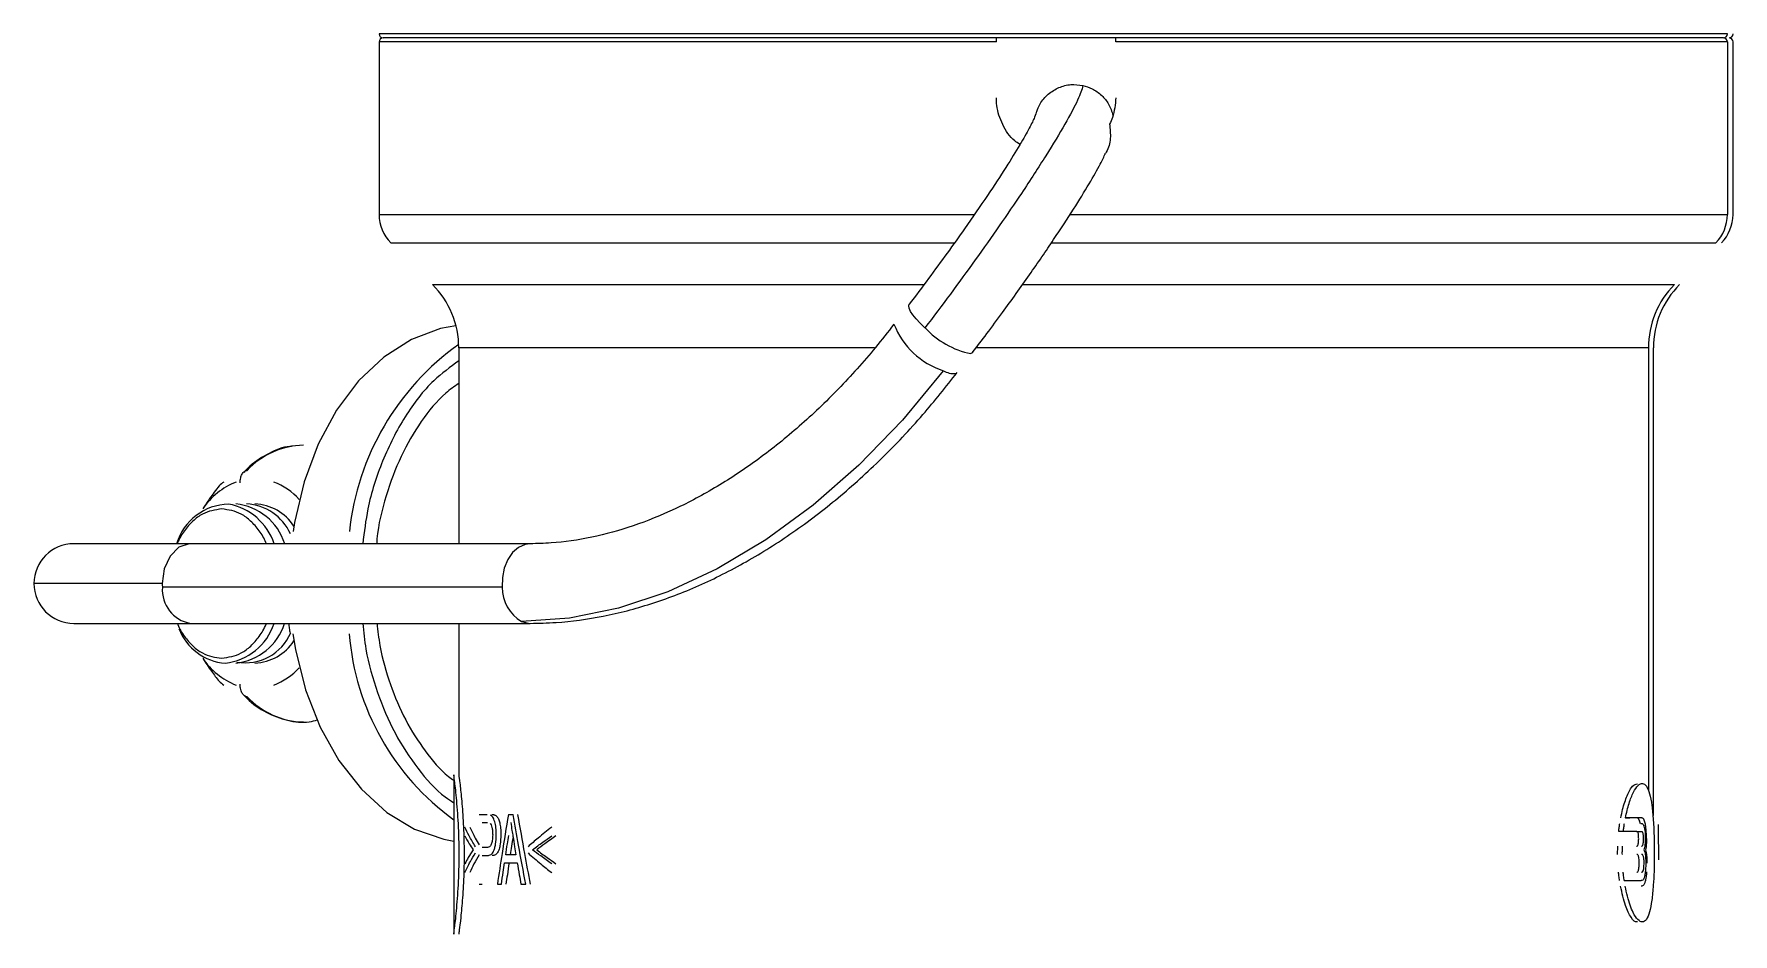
# Model space of a CAD drawing. Header units: millimetres. Extents: x 11 to 67028, y -2 to 23998.
# Drawn here: x 18135.2 to 18220.6, y 9083.7 to 9128.9 of the extents above; entities that cross this region are included whole.
import ezdxf

# ---------------------------------------------------------------- set-up
doc = ezdxf.new("R2010")
doc.units = ezdxf.units.MM

msp = doc.modelspace()

# ---------------------------------------------------------------- linework, layer by layer
at = {"color": 8, "linetype": 'Continuous', "lineweight": 25}
for p, q in [((18220.282, 9128.861), (18152.566, 9128.861)), ((18183.566, 9128.461), (18152.566, 9128.461)), ((18152.566, 9119.789), (18182.438, 9119.789)), ((18187.27, 9119.789), (18220.282, 9119.789)), ((18153.152, 9118.375), (18181.44, 9118.375)), ((18186.339, 9118.375), (18219.701, 9118.375)), ((18155.248, 9116.279), (18179.934, 9116.279)), ((18184.871, 9116.279), (18217.622, 9116.279)), ((18177.453, 9113.097), (18156.566, 9113.097)), ((18216.315, 9113.097), (18182.524, 9113.097)), ((18216.315, 9113.097), (18216.315, 9090.848)), ((18141.674, 9101.261), (18135.23, 9101.261))]:
    msp.add_line(p, q, dxfattribs=at)
at = {"color": 7, "linetype": 'Continuous', "lineweight": 25}
for p, q in [((18152.566, 9128.461), (18152.566, 9119.789)), ((18220.083, 9128.661), (18152.766, 9128.661)), ((18220.282, 9128.461), (18189.566, 9128.461)), ((18220.282, 9128.461), (18220.282, 9119.789)), ((18220.566, 9119.789), (18220.566, 9128.461)), ((18156.566, 9113.097), (18156.566, 9103.261)), ((18216.566, 9089.616), (18216.566, 9113.097)), ((18160.154, 9103.261), (18137.23, 9103.261)), ((18158.746, 9101.077), (18141.68, 9101.077)), ((18137.23, 9099.261), (18160.154, 9099.261)), ((18156.566, 9099.261), (18156.566, 9091.661)), ((18156.316, 9091.661), (18156.316, 9083.661))]:
    msp.add_line(p, q, dxfattribs=at)
at = {"color": 7, "linetype": 'Continuous', "lineweight": 25, "flags": 128}
for points in [[(18179.982, 9114.109), (18179.746, 9114.334), (18179.543, 9114.549), (18179.379, 9114.75), (18179.258, 9114.93), (18179.185, 9115.083), (18179.163, 9115.203), (18179.19, 9115.288)], [(18156.426, 9114.208), (18155.653, 9114.063), (18154.185, 9113.516), (18152.801, 9112.635), (18151.537, 9111.444), (18150.43, 9109.975), (18149.509, 9108.269), (18148.799, 9106.371), (18148.319, 9104.334), (18148.247, 9103.877)], [(18182.367, 9112.857), (18182.365, 9112.855), (18182.287, 9112.808)], [(18180.903, 9111.952), (18178.849, 9109.467), (18176.661, 9107.205), (18174.363, 9105.193), (18171.98, 9103.451), (18169.538, 9101.999), (18167.064, 9100.852), (18164.585, 9100.024), (18162.129, 9099.524), (18159.722, 9099.356)], [(18148.234, 9098.734), (18148.362, 9097.951), (18148.868, 9095.927), (18149.603, 9094.049), (18150.547, 9092.367), (18151.674, 9090.928), (18152.952, 9089.77), (18154.348, 9088.926), (18155.823, 9088.419), (18156.316, 9088.328)], [(18215.724, 9088.802), (18215.86, 9088.802), (18215.967, 9088.802)]]:
    msp.add_lwpolyline(points, dxfattribs=at)
at = {"color": 8, "linetype": 'Continuous', "lineweight": 25, "flags": 128}
for points in [[(18143.088, 9103.261), (18143.023, 9103.259), (18142.502, 9103.081), (18142.066, 9102.642), (18141.776, 9102.005), (18141.674, 9101.261)], [(18160.149, 9103.261), (18159.897, 9103.228), (18159.565, 9103.079), (18159.269, 9102.821), (18159.027, 9102.468), (18158.852, 9102.042), (18158.757, 9101.569), (18158.746, 9101.077)], [(18159.722, 9099.356), (18160.064, 9099.265), (18160.155, 9099.261)]]:
    msp.add_lwpolyline(points, dxfattribs=at)
at = {"color": 7, "linetype": 'Continuous', "lineweight": 25}
for centre, radius, start, end in [((18152.766, 9128.861), 0.2, 180, 270), ((18152.766, 9128.461), 0.2, 90, 180), ((18220.082, 9128.86), 0.199, 270.24145, 0.23944), ((18220.082, 9128.462), 0.199, 359.76056, 89.75855), ((18220.366, 9128.861), 0.2, 270, 0), ((18220.366, 9128.461), 0.2, 0, 90), ((18154.566, 9119.789), 2, 180, 225), ((18218.273, 9119.788), 2.008, 315.298, 0.04104), ((18218.566, 9119.789), 2, 315, 0), ((18152.066, 9113.097), 4.5, 0, 45), ((18220.834, 9113.1), 4.519, 135.298, 180.04104), ((18221.066, 9113.097), 4.5, 135, 180), ((18183.15, 9117.027), 4.306, 222.64381, 258.44363), ((18164.256, 9102.479), 13.254, 125.48163, 173.94278), ((18181.458, 9112.913), 1.11, 240.02524, 273.22946), ((18146.752, 9102.946), 3.681, 111.91961, 145.90673), ((18147.183, 9103.143), 4.024, 126.90988, 131.23339), ((18146.03, 9103.158), 3.436, 42.64605, 68.76216), ((18145.089, 9102.435), 2.821, 91.74583, 162.96996), ((18145.083, 9102.407), 2.869, 17.32312, 84.21384), ((18145.777, 9102.701), 2.563, 24.24547, 87.20541), ((18146.227, 9102.808), 2.455, 32.95412, 87.68604), ((18137.23, 9101.261), 2, 90, 270), ((18144.497, 9101.261), 2.823, 179.99844, 183.73256), ((18160.73, 9101.066), 1.984, 179.67273, 239.47324), ((18145.046, 9099.97), 2.716, 201.03071, 265.67777), ((18145.039, 9100.168), 2.926, 276.52491, 341.93813), ((18145.848, 9099.758), 2.476, 260.21231, 337.04214), ((18163.776, 9099.745), 12.753, 184.54538, 234.19948), ((18146.18, 9099.797), 2.541, 273.30334, 326.0565), ((18146.752, 9099.576), 3.681, 214.09327, 248.08039), ((18146.03, 9099.364), 3.436, 291.2378, 317.35295), ((18147.183, 9099.379), 4.024, 228.76661, 233.09012)]:
    msp.add_arc(centre, radius, start, end, dxfattribs=at)
at = {"color": 8, "linetype": 'Continuous', "lineweight": 25}
for centre, radius, start, end in [((18182.108, 9115.717), 3.953, 201.24432, 252.26072), ((18148.853, 9104.224), 3.988, 91.25541, 136.98693), ((18144.46, 9102.322), 2.982, 18.35324, 79.51001), ((18143.388, 9100.948), 1.713, 175.66413, 259.91539), ((18144.508, 9100.17), 2.928, 276.54337, 341.91967), ((18148.856, 9098.304), 3.994, 223.05033, 268.70733)]:
    msp.add_arc(centre, radius, start, end, dxfattribs=at)
at = {"color": 7, "linetype": 'Continuous', "lineweight": 25}
for points, knots in [([(18183.566, 9128.461), (18183.566, 9128.483), (18183.566, 9128.528), (18183.566, 9128.588), (18183.566, 9128.633), (18183.566, 9128.657), (18183.566, 9128.66), (18183.566, 9128.661)], [0, 0, 0, 0, 0.213645, 0.427277, 0.641283, 0.856083, 1, 1, 1, 1]), ([(18189.566, 9128.461), (18189.566, 9128.487), (18189.566, 9128.54), (18189.566, 9128.605), (18189.566, 9128.652), (18189.566, 9128.658), (18189.566, 9128.661)], [0, 0, 0, 0, 0.248311, 0.499821, 0.747794, 1, 1, 1, 1]), ([(18187.918, 9126.275), (18187.854, 9126.063), (18187.727, 9125.64), (18187.048, 9124.382), (18186.101, 9122.804), (18184.947, 9121.029), (18183.728, 9119.239), (18182.518, 9117.527), (18181.253, 9115.786), (18180.407, 9114.67), (18179.982, 9114.109)], [0, 0, 0, 0, 0.140784, 0.279951, 0.419801, 0.559918, 0.669676, 0.779957, 0.889564, 1, 1, 1, 1]), ([(18185.593, 9124.965), (18185.643, 9125.095), (18185.771, 9125.425), (18186.15, 9125.86), (18186.691, 9126.196), (18187.306, 9126.357), (18187.715, 9126.302), (18187.918, 9126.275)], [0, 0, 0, 0, 0.143427, 0.363627, 0.579685, 0.791755, 1, 1, 1, 1]), ([(18187.918, 9126.275), (18188.073, 9126.229), (18188.418, 9126.126), (18188.865, 9125.801), (18189.245, 9125.34), (18189.366, 9124.966), (18189.43, 9124.769)], [0, 0, 0, 0, 0.214615, 0.47886, 0.724358, 1, 1, 1, 1]), ([(18185.593, 9124.986), (18185.567, 9124.896), (18185.513, 9124.709), (18185.234, 9124.143), (18184.757, 9123.304), (18184.056, 9122.169), (18183.121, 9120.744), (18182.102, 9119.261), (18181.094, 9117.845), (18180.153, 9116.559), (18179.514, 9115.715), (18179.189, 9115.286)], [0, 0, 0, 0, 0.09513, 0.198286, 0.31053, 0.431382, 0.560644, 0.698531, 0.795412, 0.895855, 1, 1, 1, 1]), ([(18184.755, 9123.316), (18184.663, 9123.373), (18184.286, 9123.61), (18183.848, 9124.294), (18183.589, 9125.063), (18183.571, 9125.531), (18183.566, 9125.661)], [0, 0, 0, 0, 0.118553, 0.4878344, 0.8571363, 1, 1, 1, 1]), ([(18189.566, 9125.661), (18189.537, 9125.323), (18189.497, 9124.861), (18189.306, 9124.443), (18189.255, 9124.331)], [0, 0, 0, 0, 0.731656, 1, 1, 1, 1]), ([(18189.255, 9124.331), (18189.279, 9124.093), (18189.327, 9123.619), (18189.211, 9123.101), (18189.06, 9122.886), (18189.045, 9122.865)], [0, 0, 0, 0, 0.475574, 0.950171, 1, 1, 1, 1]), ([(18182.367, 9112.857), (18182.607, 9113.174), (18183.108, 9113.835), (18184.079, 9115.143), (18185.232, 9116.756), (18186.447, 9118.524), (18187.46, 9120.072), (18188.232, 9121.333), (18188.784, 9122.295), (18188.968, 9122.697), (18189.045, 9122.866)], [0, 0, 0, 0, 0.083523, 0.173968, 0.335232, 0.490617, 0.637507, 0.776216, 0.906172, 1, 1, 1, 1]), ([(18178.422, 9114.284), (18178.116, 9113.893), (18177.223, 9112.753), (18175.648, 9111.003), (18173.681, 9109.126), (18171.639, 9107.485), (18169.549, 9106.095), (18167.434, 9104.969), (18165.321, 9104.116), (18163.234, 9103.546), (18161.511, 9103.292), (18160.504, 9103.269), (18160.154, 9103.261)], [0, 0, 0, 0, 0.057545, 0.168048, 0.27846, 0.388755, 0.498962, 0.60914, 0.719383, 0.829877, 0.940896, 1, 1, 1, 1]), ([(18156.566, 9111.314), (18156.346, 9111.158), (18155.649, 9110.666), (18154.653, 9109.431), (18153.622, 9107.696), (18152.892, 9105.686), (18152.499, 9104.172), (18152.446, 9103.342), (18152.441, 9103.261)], [0, 0, 0, 0, 0.101177, 0.319946, 0.538714, 0.757483, 0.976252, 1, 1, 1, 1]), ([(18160.154, 9099.261), (18160.585, 9099.27), (18161.796, 9099.297), (18163.822, 9099.58), (18166.223, 9100.197), (18168.628, 9101.114), (18171.015, 9102.316), (18173.36, 9103.795), (18175.638, 9105.533), (18177.823, 9107.515), (18179.825, 9109.621), (18181.033, 9111.141), (18181.6, 9111.854)], [0, 0, 0, 0, 0.05771, 0.16212, 0.267034, 0.372634, 0.47877, 0.585267, 0.691971, 0.798767, 0.905564, 1, 1, 1, 1]), ([(18148.205, 9108.153), (18148.164, 9108.152), (18147.762, 9108.142), (18147.026, 9107.817), (18146.25, 9107.355), (18145.868, 9106.951), (18145.766, 9106.843)], [0, 0, 0, 0, 0.045497, 0.448286, 0.852506, 1, 1, 1, 1]), ([(18144.531, 9106.17), (18144.367, 9105.958), (18144.074, 9105.581), (18143.817, 9105.184), (18143.704, 9105.009)], [0, 0, 0, 0, 0.560163, 1, 1, 1, 1]), ([(18145.584, 9106.321), (18145.589, 9106.406), (18145.598, 9106.56), (18145.664, 9106.733), (18145.734, 9106.837), (18145.797, 9106.898), (18145.866, 9106.937), (18145.914, 9106.942), (18145.938, 9106.944)], [0, 0, 0, 0, 0.286917, 0.520484, 0.64889, 0.7705, 0.88689, 1, 1, 1, 1]), ([(18142.427, 9099.261), (18142.434, 9099.242), (18142.523, 9098.996), (18142.784, 9098.591), (18143.202, 9098.107), (18143.82, 9097.637), (18144.331, 9097.56), (18144.665, 9097.511)], [0, 0, 0, 0, 0.016552, 0.220673, 0.427534, 0.626706, 1, 1, 1, 1]), ([(18148.029, 9099.261), (18148.035, 9099.179), (18148.047, 9099.013), (18148.08, 9098.853), (18148.097, 9098.772)], [0, 0, 0, 0, 0.492508, 1, 1, 1, 1]), ([(18152.459, 9099.261), (18152.501, 9098.888), (18152.618, 9097.826), (18153.1, 9096.174), (18153.859, 9094.372), (18154.86, 9092.828), (18155.696, 9091.819), (18156.226, 9091.443), (18156.316, 9091.38)], [0, 0, 0, 0, 0.114015, 0.324798, 0.53558, 0.746363, 0.957145, 1, 1, 1, 1]), ([(18143.704, 9097.513), (18143.849, 9097.291), (18144.108, 9096.894), (18144.401, 9096.518), (18144.531, 9096.352)], [0, 0, 0, 0, 0.559839, 1, 1, 1, 1]), ([(18145.938, 9095.577), (18145.917, 9095.579), (18145.876, 9095.583), (18145.813, 9095.614), (18145.752, 9095.664), (18145.675, 9095.762), (18145.599, 9095.941), (18145.589, 9096.11), (18145.584, 9096.201)], [0, 0, 0, 0, 0.096277, 0.19874, 0.308876, 0.427799, 0.693571, 1, 1, 1, 1]), ([(18145.76, 9095.673), (18145.815, 9095.615), (18146.156, 9095.249), (18146.885, 9094.75), (18147.95, 9094.356), (18148.837, 9094.25), (18149.329, 9094.379), (18149.462, 9094.414)], [0, 0, 0, 0, 0.05426, 0.337862, 0.619429, 0.896519, 1, 1, 1, 1]), ([(18156.316, 9083.661), (18156.324, 9083.722), (18156.341, 9083.842), (18156.451, 9084.761), (18156.554, 9086.087), (18156.599, 9087.663), (18156.554, 9089.238), (18156.451, 9090.562), (18156.341, 9091.479), (18156.324, 9091.6), (18156.316, 9091.661)], [0, 0, 0, 0, 0.125437, 0.250229, 0.375366, 0.500186, 0.624919, 0.749905, 0.874605, 1, 1, 1, 1]), ([(18156.566, 9091.661), (18156.567, 9091.654), (18156.57, 9091.63), (18156.613, 9091.305), (18156.703, 9090.506), (18156.791, 9089.384), (18156.84, 9088.067), (18156.827, 9086.702), (18156.757, 9085.443), (18156.664, 9084.443), (18156.583, 9083.784), (18156.571, 9083.701), (18156.566, 9083.661)], [0, 0, 0, 0, 0.04086, 0.147455, 0.254121, 0.361046, 0.468268, 0.575681, 0.68305, 0.790369, 0.897528, 1, 1, 1, 1]), ([(18214.928, 9089.493), (18214.958, 9089.636), (18215.048, 9090.064), (18215.25, 9090.661), (18215.518, 9091.144), (18215.683, 9091.18), (18215.762, 9091.197)], [0, 0, 0, 0, 0.141119, 0.421899, 0.726736, 1, 1, 1, 1]), ([(18215.165, 9089.493), (18215.221, 9089.746), (18215.336, 9090.257), (18215.564, 9090.809), (18215.801, 9091.158), (18216.028, 9091.26), (18216.225, 9091.121), (18216.381, 9090.74), (18216.496, 9090.158), (18216.541, 9089.635), (18216.563, 9089.374)], [0, 0, 0, 0, 0.123778, 0.250044, 0.374688, 0.500266, 0.625361, 0.750348, 0.875435, 1, 1, 1, 1]), ([(18157.588, 9089.661), (18157.659, 9089.661), (18157.785, 9089.661), (18157.925, 9089.661), (18157.986, 9089.661)], [0, 0, 0, 0, 0.559993, 1, 1, 1, 1]), ([(18157.734, 9089.257), (18157.783, 9089.257), (18157.869, 9089.257), (18157.96, 9089.257), (18158.001, 9089.257)], [0, 0, 0, 0, 0.559999, 1, 1, 1, 1]), ([(18158.137, 9089.226), (18158.156, 9089.202), (18158.194, 9089.155), (18158.237, 9089.019), (18158.263, 9088.843), (18158.267, 9088.711), (18158.269, 9088.641)], [0, 0, 0, 0, 0.242173, 0.47173, 0.716538, 1, 1, 1, 1]), ([(18158.449, 9088.655), (18158.445, 9088.77), (18158.438, 9089.001), (18158.388, 9089.264), (18158.33, 9089.432), (18158.261, 9089.561), (18158.201, 9089.601), (18158.162, 9089.628)], [0, 0, 0, 0, 0.24874, 0.499027, 0.624061, 0.749765, 1, 1, 1, 1]), ([(18158.222, 9089.661), (18158.243, 9089.66), (18158.276, 9089.659), (18158.321, 9089.653), (18158.358, 9089.646), (18158.383, 9089.634), (18158.397, 9089.628)], [0, 0, 0, 0, 0.362795, 0.572608, 0.772541, 1, 1, 1, 1]), ([(18158.397, 9089.628), (18158.438, 9089.599), (18158.51, 9089.55), (18158.596, 9089.355), (18158.652, 9089.111), (18158.678, 9088.869), (18158.68, 9088.71), (18158.681, 9088.655)], [0, 0, 0, 0, 0.262511, 0.458809, 0.654394, 0.880427, 1, 1, 1, 1]), ([(18159.058, 9089.661), (18158.951, 9089.008), (18158.759, 9087.841), (18158.582, 9086.674), (18158.505, 9086.161)], [0, 0, 0, 0, 0.56, 1, 1, 1, 1]), ([(18159.058, 9089.661), (18159.102, 9089.661), (18159.18, 9089.661), (18159.261, 9089.661), (18159.296, 9089.661)], [0, 0, 0, 0, 0.559999, 1, 1, 1, 1]), ([(18159.176, 9089.257), (18159.196, 9089.127), (18159.233, 9088.895), (18159.271, 9088.664), (18159.287, 9088.562)], [0, 0, 0, 0, 0.56, 1, 1, 1, 1]), ([(18159.932, 9086.161), (18159.809, 9086.814), (18159.59, 9087.981), (18159.386, 9089.148), (18159.296, 9089.661)], [0, 0, 0, 0, 0.5599996, 1, 1, 1, 1]), ([(18159.522, 9089.661), (18159.635, 9089.008), (18159.839, 9087.841), (18160.056, 9086.674), (18160.152, 9086.161)], [0, 0, 0, 0, 0.56, 1, 1, 1, 1]), ([(18214.823, 9088.803), (18214.832, 9088.881), (18214.848, 9089.021), (18214.868, 9089.155), (18214.877, 9089.214)], [0, 0, 0, 0, 0.556488, 1, 1, 1, 1]), ([(18215.058, 9088.803), (18215.067, 9088.881), (18215.083, 9089.021), (18215.104, 9089.155), (18215.113, 9089.214)], [0, 0, 0, 0, 0.556395, 1, 1, 1, 1]), ([(18215.701, 9089.493), (18215.607, 9089.493), (18215.439, 9089.493), (18215.239, 9089.493), (18215.151, 9089.493)], [0, 0, 0, 0, 0.56, 1, 1, 1, 1]), ([(18215.165, 9089.493), (18215.208, 9089.493), (18215.284, 9089.493), (18215.357, 9089.493), (18215.389, 9089.493)], [0, 0, 0, 0, 0.559999, 1, 1, 1, 1]), ([(18215.943, 9089.493), (18215.849, 9089.493), (18215.68, 9089.493), (18215.478, 9089.493), (18215.389, 9089.493)], [0, 0, 0, 0, 0.559983, 1, 1, 1, 1]), ([(18215.834, 9089.43), (18215.819, 9089.447), (18215.791, 9089.48), (18215.746, 9089.491), (18215.716, 9089.492), (18215.701, 9089.493)], [0, 0, 0, 0, 0.351507, 0.674917, 1, 1, 1, 1]), ([(18215.91, 9089.214), (18215.908, 9089.224), (18215.899, 9089.269), (18215.875, 9089.353), (18215.85, 9089.401), (18215.834, 9089.43)], [0, 0, 0, 0, 0.091435, 0.441302, 1, 1, 1, 1]), ([(18215.94, 9089.214), (18215.98, 9089.214), (18216.036, 9089.215), (18216.097, 9089.084), (18216.116, 9088.986), (18216.125, 9088.936)], [0, 0, 0, 0, 0.563803, 0.778149, 1, 1, 1, 1]), ([(18216.078, 9089.43), (18216.064, 9089.447), (18216.04, 9089.474), (18216.006, 9089.487), (18215.976, 9089.492), (18215.955, 9089.493), (18215.943, 9089.493)], [0, 0, 0, 0, 0.334611, 0.548214, 0.752903, 1, 1, 1, 1]), ([(18216.173, 9089.116), (18216.159, 9089.193), (18216.132, 9089.331), (18216.095, 9089.4), (18216.078, 9089.43)], [0, 0, 0, 0, 0.557269, 1, 1, 1, 1]), ([(18216.217, 9088.463), (18216.217, 9088.544), (18216.215, 9088.676), (18216.205, 9088.853), (18216.192, 9088.994), (18216.18, 9089.075), (18216.173, 9089.116)], [0, 0, 0, 0, 0.345925, 0.561616, 0.78305, 1, 1, 1, 1]), ([(18216.563, 9089.374), (18216.579, 9089.083), (18216.602, 9088.681), (18216.61, 9088.118), (18216.612, 9087.87), (18216.613, 9087.743)], [0, 0, 0, 0, 0.560702, 0.775526, 1, 1, 1, 1]), ([(18216.798, 9089.167), (18216.804, 9088.896), (18216.816, 9088.352), (18216.816, 9087.705), (18216.816, 9087.38)], [0, 0, 0, 0, 0.498296, 1, 1, 1, 1]), ([(18157.4, 9088.046), (18157.29, 9088.23), (18157.094, 9088.559), (18156.941, 9088.888), (18156.873, 9089.033)], [0, 0, 0, 0, 0.559994, 1, 1, 1, 1]), ([(18156.873, 9088.584), (18156.942, 9088.454), (18157.066, 9088.222), (18157.217, 9087.99), (18157.284, 9087.888)], [0, 0, 0, 0, 0.559996, 1, 1, 1, 1]), ([(18157.119, 9089.033), (18157.204, 9088.848), (18157.343, 9088.55), (18157.52, 9088.252), (18157.588, 9088.138)], [0, 0, 0, 0, 0.618112, 1, 1, 1, 1]), ([(18158.269, 9088.641), (18158.266, 9088.546), (18158.261, 9088.409), (18158.23, 9088.254), (18158.199, 9088.162), (18158.16, 9088.091), (18158.095, 9088.018), (18158.041, 9088.008), (18158.003, 9088.001)], [0, 0, 0, 0, 0.246063, 0.355946, 0.464604, 0.578437, 0.70305, 1, 1, 1, 1]), ([(18158.008, 9087.597), (18158.068, 9087.606), (18158.153, 9087.619), (18158.258, 9087.716), (18158.322, 9087.819), (18158.375, 9087.969), (18158.434, 9088.243), (18158.443, 9088.486), (18158.449, 9088.655)], [0, 0, 0, 0, 0.2873723, 0.4012912, 0.4996082, 0.6160868, 0.7339501, 1, 1, 1, 1]), ([(18158.681, 9088.655), (18158.675, 9088.492), (18158.665, 9088.228), (18158.596, 9087.928), (18158.513, 9087.729), (18158.39, 9087.615), (18158.297, 9087.603), (18158.244, 9087.597)], [0, 0, 0, 0, 0.258928, 0.4196437, 0.5558407, 0.7428524, 1, 1, 1, 1]), ([(18158.926, 9087.642), (18158.953, 9087.823), (18159.002, 9088.146), (18159.052, 9088.469), (18159.074, 9088.611)], [0, 0, 0, 0, 0.56, 1, 1, 1, 1]), ([(18159.291, 9088.539), (18159.267, 9088.382), (18159.221, 9088.083), (18159.175, 9087.784), (18159.154, 9087.642)], [0, 0, 0, 0, 0.5248952, 1, 1, 1, 1]), ([(18159.287, 9088.562), (18159.315, 9088.39), (18159.364, 9088.083), (18159.415, 9087.777), (18159.437, 9087.642)], [0, 0, 0, 0, 0.56, 1, 1, 1, 1]), ([(18161.233, 9089.033), (18161.001, 9088.848), (18160.588, 9088.519), (18160.212, 9088.19), (18160.047, 9088.046)], [0, 0, 0, 0, 0.5599939, 1, 1, 1, 1]), ([(18160.267, 9087.888), (18160.441, 9088.018), (18160.751, 9088.25), (18161.086, 9088.482), (18161.233, 9088.584)], [0, 0, 0, 0, 0.559996, 1, 1, 1, 1]), ([(18161.442, 9088.584), (18161.257, 9088.454), (18160.926, 9088.222), (18160.62, 9087.99), (18160.485, 9087.888)], [0, 0, 0, 0, 0.559996, 1, 1, 1, 1]), ([(18215.724, 9088.802), (18215.577, 9088.803), (18215.315, 9088.803), (18214.973, 9088.803), (18214.823, 9088.803)], [0, 0, 0, 0, 0.56, 1, 1, 1, 1]), ([(18215.827, 9088.446), (18215.826, 9088.474), (18215.826, 9088.544), (18215.819, 9088.642), (18215.804, 9088.723), (18215.783, 9088.778), (18215.756, 9088.801), (18215.734, 9088.802), (18215.724, 9088.802)], [0, 0, 0, 0, 0.124115, 0.318506, 0.450868, 0.583043, 0.802009, 1, 1, 1, 1]), ([(18215.724, 9088.072), (18215.744, 9088.074), (18215.773, 9088.077), (18215.803, 9088.154), (18215.818, 9088.239), (18215.826, 9088.342), (18215.826, 9088.414), (18215.827, 9088.446)], [0, 0, 0, 0, 0.381664, 0.530394, 0.679943, 0.854606, 1, 1, 1, 1]), ([(18216.07, 9088.446), (18216.07, 9088.479), (18216.069, 9088.539), (18216.064, 9088.622), (18216.055, 9088.69), (18216.042, 9088.742), (18216.025, 9088.776), (18216, 9088.801), (18215.98, 9088.802), (18215.967, 9088.802)], [0, 0, 0, 0, 0.144273, 0.27043, 0.385353, 0.498003, 0.615293, 0.748761, 1, 1, 1, 1]), ([(18215.967, 9088.072), (18215.98, 9088.073), (18216.001, 9088.074), (18216.026, 9088.103), (18216.042, 9088.142), (18216.055, 9088.197), (18216.068, 9088.296), (18216.069, 9088.385), (18216.07, 9088.446)], [0, 0, 0, 0, 0.251474, 0.38411, 0.502482, 0.614814, 0.730309, 1, 1, 1, 1]), ([(18216.157, 9088.463), (18216.157, 9088.399), (18216.155, 9088.273), (18216.137, 9088.057), (18216.111, 9087.952), (18216.094, 9087.887)], [0, 0, 0, 0, 0.285973, 0.561947, 1, 1, 1, 1]), ([(18216.125, 9088.936), (18216.135, 9088.869), (18216.155, 9088.727), (18216.157, 9088.555), (18216.157, 9088.463)], [0, 0, 0, 0, 0.466297, 1, 1, 1, 1]), ([(18216.217, 9088.463), (18216.216, 9088.355), (18216.214, 9088.145), (18216.19, 9087.972), (18216.178, 9087.887)], [0, 0, 0, 0, 0.510858, 1, 1, 1, 1]), ([(18157.284, 9087.888), (18157.2, 9087.759), (18157.049, 9087.527), (18156.927, 9087.295), (18156.873, 9087.193)], [0, 0, 0, 0, 0.559996, 1, 1, 1, 1]), ([(18156.873, 9086.744), (18156.96, 9086.929), (18157.115, 9087.258), (18157.313, 9087.587), (18157.4, 9087.731)], [0, 0, 0, 0, 0.559994, 1, 1, 1, 1]), ([(18157.588, 9087.637), (18157.498, 9087.484), (18157.322, 9087.187), (18157.185, 9086.889), (18157.119, 9086.744)], [0, 0, 0, 0, 0.513414, 1, 1, 1, 1]), ([(18158.003, 9088.001), (18157.952, 9088.001), (18157.859, 9088.001), (18157.773, 9088.001), (18157.734, 9088.001)], [0, 0, 0, 0, 0.559999, 1, 1, 1, 1]), ([(18157.734, 9087.597), (18157.784, 9087.597), (18157.872, 9087.597), (18157.966, 9087.597), (18158.008, 9087.597)], [0, 0, 0, 0, 0.559999, 1, 1, 1, 1]), ([(18159.437, 9087.642), (18159.339, 9087.642), (18159.163, 9087.642), (18158.998, 9087.642), (18158.926, 9087.642)], [0, 0, 0, 0, 0.559998, 1, 1, 1, 1]), ([(18160.047, 9087.731), (18160.258, 9087.547), (18160.635, 9087.218), (18161.05, 9086.889), (18161.233, 9086.744)], [0, 0, 0, 0, 0.559994, 1, 1, 1, 1]), ([(18161.233, 9087.193), (18161.046, 9087.323), (18160.713, 9087.555), (18160.404, 9087.786), (18160.267, 9087.888)], [0, 0, 0, 0, 0.559996, 1, 1, 1, 1]), ([(18160.485, 9087.888), (18160.657, 9087.759), (18160.965, 9087.527), (18161.296, 9087.295), (18161.442, 9087.193)], [0, 0, 0, 0, 0.559996, 1, 1, 1, 1]), ([(18214.772, 9087.661), (18214.771, 9087.736), (18214.771, 9087.873), (18214.775, 9088.01), (18214.776, 9088.072)], [0, 0, 0, 0, 0.545887, 1, 1, 1, 1]), ([(18215.007, 9087.661), (18215.006, 9087.736), (18215.006, 9087.873), (18215.01, 9088.01), (18215.012, 9088.072)], [0, 0, 0, 0, 0.545877, 1, 1, 1, 1]), ([(18215.853, 9087.234), (18215.853, 9087.266), (18215.852, 9087.347), (18215.844, 9087.462), (18215.827, 9087.558), (18215.801, 9087.628), (18215.767, 9087.659), (18215.74, 9087.66), (18215.728, 9087.661)], [0, 0, 0, 0, 0.119037, 0.302011, 0.438032, 0.573718, 0.801971, 1, 1, 1, 1]), ([(18216.097, 9087.234), (18216.097, 9087.272), (18216.096, 9087.344), (18216.089, 9087.444), (18216.078, 9087.526), (18216.055, 9087.609), (18216.018, 9087.659), (18215.987, 9087.66), (18215.971, 9087.661)], [0, 0, 0, 0, 0.141228, 0.266034, 0.382073, 0.498733, 0.748557, 1, 1, 1, 1]), ([(18216.094, 9087.887), (18216.105, 9087.864), (18216.124, 9087.825), (18216.139, 9087.76), (18216.145, 9087.733)], [0, 0, 0, 0, 0.573271, 1, 1, 1, 1]), ([(18216.148, 9087.72), (18216.159, 9087.637), (18216.181, 9087.485), (18216.182, 9087.303), (18216.183, 9087.221)], [0, 0, 0, 0, 0.54956, 1, 1, 1, 1]), ([(18216.178, 9087.887), (18216.196, 9087.793), (18216.222, 9087.653), (18216.239, 9087.411), (18216.241, 9087.284), (18216.242, 9087.22)], [0, 0, 0, 0, 0.500037, 0.746286, 1, 1, 1, 1]), ([(18216.613, 9087.743), (18216.612, 9087.583), (18216.61, 9087.268), (18216.598, 9086.708), (18216.576, 9086.34), (18216.563, 9086.113)], [0, 0, 0, 0, 0.284535, 0.558431, 1, 1, 1, 1]), ([(18158.706, 9086.161), (18158.736, 9086.362), (18158.788, 9086.721), (18158.841, 9087.08), (18158.865, 9087.238)], [0, 0, 0, 0, 0.56, 1, 1, 1, 1]), ([(18158.865, 9087.238), (18158.98, 9087.238), (18159.184, 9087.238), (18159.406, 9087.238), (18159.504, 9087.238)], [0, 0, 0, 0, 0.559997, 1, 1, 1, 1]), ([(18159.094, 9087.238), (18159.064, 9087.037), (18159.011, 9086.678), (18158.959, 9086.319), (18158.936, 9086.161)], [0, 0, 0, 0, 0.56, 1, 1, 1, 1]), ([(18159.504, 9087.238), (18159.537, 9087.037), (18159.597, 9086.678), (18159.658, 9086.319), (18159.685, 9086.161)], [0, 0, 0, 0, 0.56, 1, 1, 1, 1]), ([(18214.865, 9086.35), (18214.855, 9086.425), (18214.836, 9086.56), (18214.821, 9086.7), (18214.815, 9086.761)], [0, 0, 0, 0, 0.561643, 1, 1, 1, 1]), ([(18215.101, 9086.35), (18215.09, 9086.425), (18215.071, 9086.56), (18215.057, 9086.7), (18215.05, 9086.761)], [0, 0, 0, 0, 0.561728, 1, 1, 1, 1]), ([(18215.728, 9086.761), (18215.748, 9086.764), (18215.779, 9086.768), (18215.816, 9086.841), (18215.837, 9086.934), (18215.851, 9087.07), (18215.853, 9087.173), (18215.853, 9087.234)], [0, 0, 0, 0, 0.307128, 0.47022, 0.634598, 0.781878, 1, 1, 1, 1]), ([(18216.134, 9086.597), (18216.121, 9086.542), (18216.094, 9086.433), (18216.028, 9086.348), (18215.977, 9086.349), (18215.946, 9086.35)], [0, 0, 0, 0, 0.278635, 0.551075, 1, 1, 1, 1]), ([(18215.971, 9086.761), (18215.989, 9086.763), (18216.026, 9086.768), (18216.067, 9086.856), (18216.087, 9086.982), (18216.096, 9087.101), (18216.097, 9087.188), (18216.097, 9087.234)], [0, 0, 0, 0, 0.2845124, 0.5556047, 0.6908573, 0.8353334, 1, 1, 1, 1]), ([(18216.183, 9087.221), (18216.182, 9087.143), (18216.18, 9087.014), (18216.169, 9086.842), (18216.155, 9086.705), (18216.141, 9086.632), (18216.134, 9086.597)], [0, 0, 0, 0, 0.34107, 0.565539, 0.791629, 1, 1, 1, 1]), ([(18216.227, 9086.782), (18216.22, 9086.698), (18216.208, 9086.553), (18216.186, 9086.439), (18216.177, 9086.39)], [0, 0, 0, 0, 0.577119, 1, 1, 1, 1]), ([(18157.588, 9086.161), (18157.615, 9086.161), (18157.663, 9086.161), (18157.713, 9086.161), (18157.734, 9086.161)], [0, 0, 0, 0, 0.56, 1, 1, 1, 1]), ([(18158.505, 9086.161), (18158.542, 9086.161), (18158.608, 9086.161), (18158.676, 9086.161), (18158.706, 9086.161)], [0, 0, 0, 0, 0.56, 1, 1, 1, 1]), ([(18159.685, 9086.161), (18159.731, 9086.161), (18159.812, 9086.161), (18159.895, 9086.161), (18159.932, 9086.161)], [0, 0, 0, 0, 0.56, 1, 1, 1, 1]), ([(18215.76, 9084.284), (18215.752, 9084.278), (18215.662, 9084.216), (18215.447, 9084.467), (18215.143, 9085.049), (18214.993, 9085.72), (18214.914, 9086.069)], [0, 0, 0, 0, 0.0315031, 0.3469982, 0.6602386, 1, 1, 1, 1]), ([(18215.101, 9086.35), (18215.277, 9086.35), (18215.592, 9086.35), (18215.838, 9086.35), (18215.946, 9086.35)], [0, 0, 0, 0, 0.559988, 1, 1, 1, 1]), ([(18216.563, 9086.113), (18216.54, 9085.849), (18216.496, 9085.32), (18216.378, 9084.734), (18216.219, 9084.355), (18216.018, 9084.225), (18215.787, 9084.343), (18215.573, 9084.667), (18215.397, 9085.092), (18215.258, 9085.538), (18215.186, 9085.893), (18215.151, 9086.069)], [0, 0, 0, 0, 0.124539, 0.249571, 0.374556, 0.499952, 0.625108, 0.749699, 0.833284, 0.917087, 1, 1, 1, 1]), ([(18216.177, 9086.39), (18216.162, 9086.331), (18216.134, 9086.217), (18216.059, 9086.073), (18215.994, 9086.071), (18215.948, 9086.069)], [0, 0, 0, 0, 0.247929, 0.479428, 1, 1, 1, 1])]:
    msp.add_open_spline(points, degree=3, knots=knots, dxfattribs=at)
at = {"color": 8, "linetype": 'Continuous', "lineweight": 25}
for points, knots in [([(18156.566, 9112.441), (18156.137, 9112.132), (18155.135, 9111.41), (18153.819, 9109.69), (18152.705, 9107.493), (18151.992, 9105.3), (18151.816, 9103.848), (18151.745, 9103.261)], [0, 0, 0, 0, 0.171038, 0.399601, 0.629673, 0.850228, 1, 1, 1, 1]), ([(18144.665, 9105.011), (18144.332, 9104.961), (18143.818, 9104.883), (18143.199, 9104.416), (18142.78, 9103.926), (18142.523, 9103.522), (18142.433, 9103.276), (18142.428, 9103.261)], [0, 0, 0, 0, 0.373347, 0.575403, 0.779553, 0.986443, 1, 1, 1, 1]), ([(18146.903, 9103.261), (18146.896, 9103.279), (18146.807, 9103.526), (18146.545, 9103.93), (18146.128, 9104.415), (18145.51, 9104.885), (18144.998, 9104.961), (18144.665, 9105.011)], [0, 0, 0, 0, 0.016575, 0.220701, 0.427627, 0.626724, 1, 1, 1, 1]), ([(18144.665, 9097.511), (18144.998, 9097.561), (18145.512, 9097.639), (18146.131, 9098.105), (18146.549, 9098.596), (18146.807, 9099), (18146.897, 9099.246), (18146.902, 9099.261)], [0, 0, 0, 0, 0.37333, 0.575373, 0.77953, 0.986485, 1, 1, 1, 1]), ([(18151.739, 9099.261), (18151.786, 9098.827), (18151.915, 9097.627), (18152.453, 9095.747), (18153.318, 9093.702), (18154.484, 9091.939), (18155.51, 9090.779), (18156.173, 9090.348), (18156.316, 9090.255)], [0, 0, 0, 0, 0.114083, 0.31556, 0.522847, 0.731568, 0.942012, 1, 1, 1, 1])]:
    msp.add_open_spline(points, degree=3, knots=knots, dxfattribs=at)

doc.saveas('drawing.dxf')
